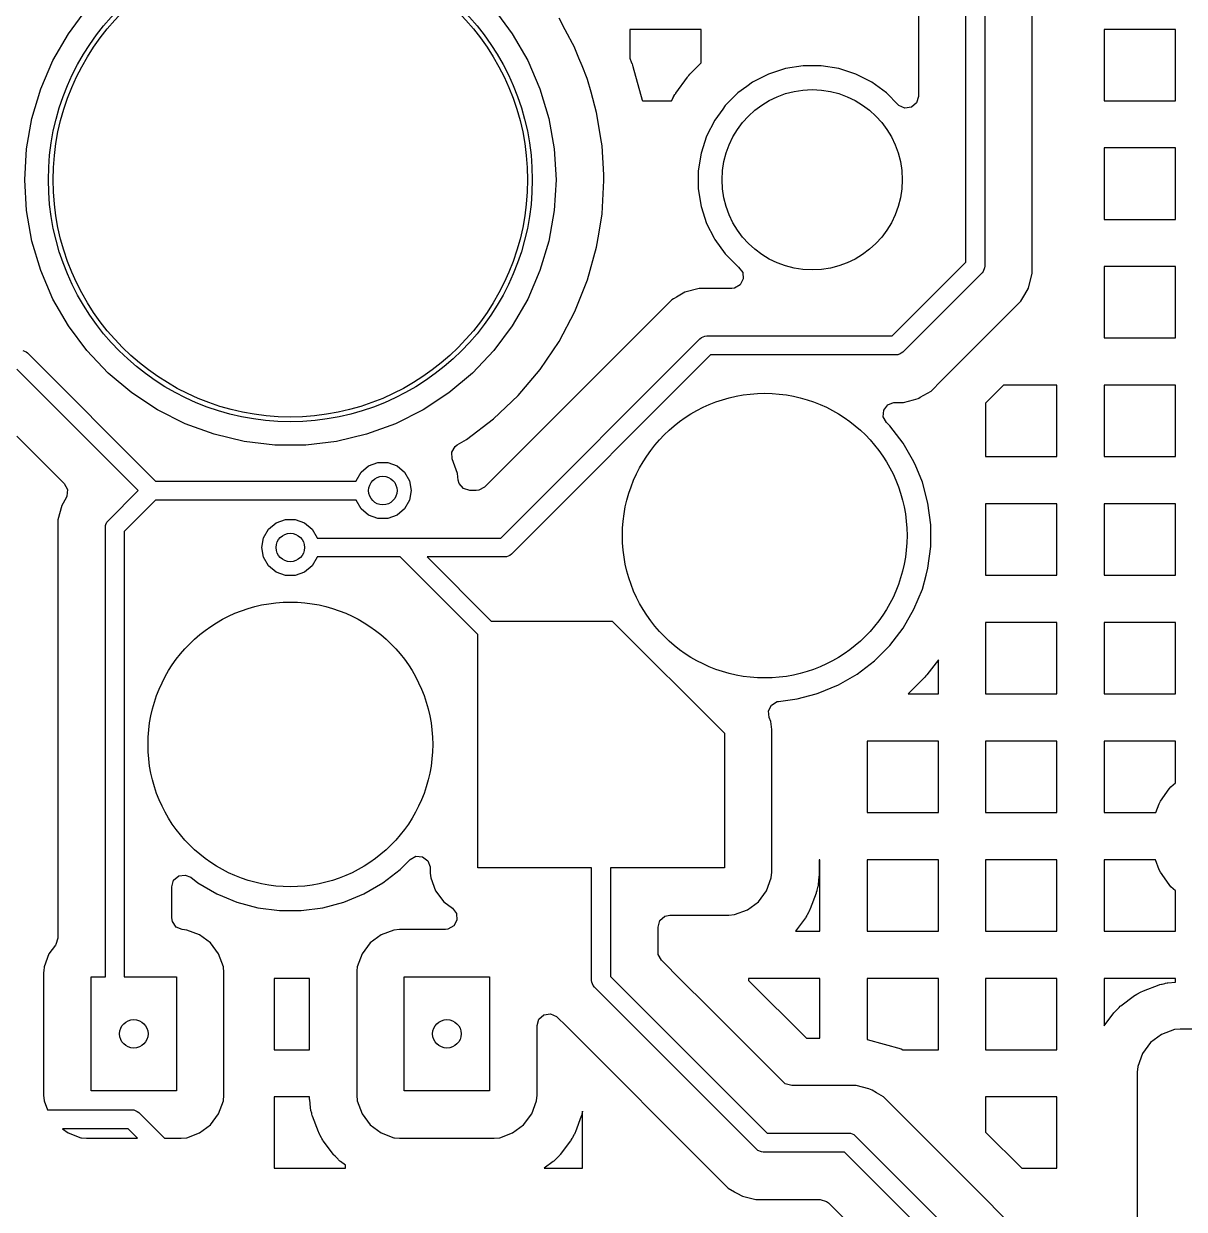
# Model space of a CAD drawing. Extents: x 2.49 to 8.57, y -5.87 to -1.87.
# Drawn here: x 5.2468 to 5.7284, y -3.354 to -2.8621 of the extents above; entities that cross this region are included whole.
import ezdxf

# ---------------------------------------------------------------- set-up
doc = ezdxf.new("R2010")
doc.units = 0
doc.header["$MEASUREMENT"] = 0
doc.layers.add('BLACK', color=7, linetype='CONTINUOUS')

msp = doc.modelspace()

# ---------------------------------------------------------------- linework, layer by layer
at = {"layer": 'BLACK', "linetype": 'CONTINUOUS'}
for p, q in [((5.6378, -2.96106), (5.6378, -2.79106)), ((5.64567, -2.79106), (5.64567, -2.96269)), ((5.61809, -2.81564), (5.61809, -2.89233)), ((5.66537, -2.89409), (5.66537, -2.83037)), ((5.26538, -2.86631), (5.27303, -2.85603)), ((5.44193, -2.85603), (5.44958, -2.86631)), ((5.47154, -2.86462), (5.46898, -2.85979)), ((5.25897, -2.87741), (5.26538, -2.86631)), ((5.44958, -2.86631), (5.45599, -2.87741)), ((5.47555, -2.87217), (5.47154, -2.86462)), ((5.52796, -2.86449), (5.49835, -2.86449)), ((5.49835, -2.86449), (5.49835, -2.87642)), ((5.52796, -2.87837), (5.52796, -2.86449)), ((5.72481, -2.86449), (5.6952, -2.86449)), ((5.6952, -2.86449), (5.6952, -2.89409)), ((5.72481, -2.89409), (5.72481, -2.86449)), ((5.47558, -2.87224), (5.47555, -2.87217)), ((5.47725, -2.87642), (5.47558, -2.87224)), ((5.47558, -2.87224), (5.47558, -2.87224)), ((5.47852, -2.87962), (5.47725, -2.87642)), ((5.49835, -2.87642), (5.49911, -2.87832)), ((5.25389, -2.88918), (5.25897, -2.87741)), ((5.45599, -2.87741), (5.46107, -2.88918)), ((5.48059, -2.88481), (5.47852, -2.87962)), ((5.49911, -2.87832), (5.49916, -2.87845)), ((5.49916, -2.87845), (5.49925, -2.87869)), ((5.49925, -2.87869), (5.49929, -2.87882)), ((5.49929, -2.87882), (5.49946, -2.87932)), ((5.49946, -2.87932), (5.49951, -2.87945)), ((5.49951, -2.87945), (5.49958, -2.8797)), ((5.49958, -2.8797), (5.49962, -2.87983)), ((5.49962, -2.87983), (5.50353, -2.89392)), ((5.52383, -2.8825), (5.52796, -2.87837)), ((5.56295, -2.88078), (5.55587, -2.88308)), ((5.5703, -2.87962), (5.56295, -2.88078)), ((5.57774, -2.87962), (5.5703, -2.87962)), ((5.5703, -2.87962), (5.5703, -2.87962)), ((5.58508, -2.88078), (5.57774, -2.87962)), ((5.57774, -2.87962), (5.57774, -2.87962)), ((5.59216, -2.88308), (5.58508, -2.88078)), ((5.4808, -2.88533), (5.48059, -2.88481)), ((5.48225, -2.89054), (5.4808, -2.88533)), ((5.4808, -2.88533), (5.4808, -2.88533)), ((5.5175, -2.8909), (5.52233, -2.88426)), ((5.52233, -2.88426), (5.52245, -2.8841)), ((5.52245, -2.8841), (5.52268, -2.8838)), ((5.52268, -2.8838), (5.52281, -2.88365)), ((5.52281, -2.88365), (5.52331, -2.88307)), ((5.52331, -2.88307), (5.52343, -2.88292)), ((5.52343, -2.88292), (5.5237, -2.88264)), ((5.5237, -2.88264), (5.52383, -2.8825)), ((5.54924, -2.88646), (5.54688, -2.88818)), ((5.55587, -2.88308), (5.54924, -2.88646)), ((5.59796, -2.88604), (5.59216, -2.88308)), ((5.59879, -2.88646), (5.59796, -2.88604)), ((5.60481, -2.89083), (5.59879, -2.88646)), ((5.25022, -2.90146), (5.25389, -2.88918)), ((5.46107, -2.88918), (5.46475, -2.90146)), ((5.48457, -2.89891), (5.48225, -2.89054)), ((5.51667, -2.8922), (5.51708, -2.89154)), ((5.51708, -2.89154), (5.51718, -2.89138)), ((5.51718, -2.89138), (5.51739, -2.89106)), ((5.51739, -2.89106), (5.5175, -2.8909)), ((5.54323, -2.89083), (5.53797, -2.89609)), ((5.54688, -2.88818), (5.54323, -2.89083)), ((5.54323, -2.89083), (5.54323, -2.89083)), ((5.54323, -2.89083), (5.54323, -2.89083)), ((5.60976, -2.89578), (5.60481, -2.89083)), ((5.60481, -2.89083), (5.60481, -2.89083)), ((5.50353, -2.89392), (5.50357, -2.89405)), ((5.50357, -2.89405), (5.50358, -2.89409)), ((5.50358, -2.89409), (5.51567, -2.89409)), ((5.51567, -2.89409), (5.5163, -2.89287)), ((5.5163, -2.89287), (5.51639, -2.8927)), ((5.51639, -2.8927), (5.51658, -2.89236)), ((5.51658, -2.89236), (5.51667, -2.8922)), ((5.53797, -2.89609), (5.53688, -2.89759)), ((5.53797, -2.89609), (5.53797, -2.89609)), ((5.53797, -2.89609), (5.53797, -2.89609)), ((5.61001, -2.89602), (5.60976, -2.89578)), ((5.61251, -2.89716), (5.61001, -2.89602)), ((5.61524, -2.89677), (5.61251, -2.89716)), ((5.61732, -2.89497), (5.61524, -2.89677)), ((5.61809, -2.89233), (5.61732, -2.89497)), ((5.66537, -2.93573), (5.66537, -2.89409)), ((5.6952, -2.89409), (5.72481, -2.89409)), ((5.24799, -2.91409), (5.25022, -2.90146)), ((5.46475, -2.90146), (5.46697, -2.91409)), ((5.48659, -2.91123), (5.48457, -2.89891)), ((5.48457, -2.89891), (5.48457, -2.89891)), ((5.48457, -2.89891), (5.48457, -2.89891)), ((5.53688, -2.89759), (5.53359, -2.90211)), ((5.53359, -2.90211), (5.53021, -2.90874)), ((5.48685, -2.91281), (5.48659, -2.91123)), ((5.53021, -2.90874), (5.52792, -2.91582)), ((5.24724, -2.92688), (5.24799, -2.91409)), ((5.46697, -2.91409), (5.46772, -2.92688)), ((5.4875, -2.92486), (5.48685, -2.91281)), ((5.52792, -2.91582), (5.52675, -2.92316)), ((5.72481, -2.9137), (5.6952, -2.9137)), ((5.6952, -2.9137), (5.6952, -2.94331)), ((5.72481, -2.94331), (5.72481, -2.9137)), ((5.48761, -2.92688), (5.4875, -2.92486)), ((5.52675, -2.92316), (5.52675, -2.9306)), ((5.24799, -2.93968), (5.24724, -2.92688)), ((5.46772, -2.92688), (5.46697, -2.93968)), ((5.48685, -2.94095), (5.4876, -2.92715)), ((5.4876, -2.92715), (5.48761, -2.92688)), ((5.48761, -2.92688), (5.48761, -2.92688)), ((5.52675, -2.9306), (5.52792, -2.93795)), ((5.66537, -2.94331), (5.66537, -2.93573)), ((5.25022, -2.95231), (5.24799, -2.93968)), ((5.46697, -2.93968), (5.46475, -2.95231)), ((5.48546, -2.94943), (5.48685, -2.94095)), ((5.48685, -2.94095), (5.48685, -2.94095)), ((5.48685, -2.94095), (5.48685, -2.94095)), ((5.52792, -2.93795), (5.53021, -2.94503)), ((5.53021, -2.94503), (5.53331, -2.9511)), ((5.66537, -2.95958), (5.66537, -2.94331)), ((5.6952, -2.94331), (5.72481, -2.94331)), ((5.48457, -2.95486), (5.48546, -2.94943)), ((5.53331, -2.9511), (5.53359, -2.95166)), ((5.25389, -2.96459), (5.25022, -2.95231)), ((5.46475, -2.95231), (5.46107, -2.96459)), ((5.4808, -2.96843), (5.48457, -2.95486)), ((5.53359, -2.95166), (5.53797, -2.95767)), ((5.53797, -2.95767), (5.54323, -2.96293)), ((5.66537, -2.96581), (5.66537, -2.95958)), ((5.25897, -2.97636), (5.25389, -2.96459)), ((5.46107, -2.96459), (5.45599, -2.97636)), ((5.54323, -2.96293), (5.5435, -2.96314)), ((5.5435, -2.96314), (5.54518, -2.96531)), ((5.54518, -2.96531), (5.54542, -2.96805)), ((5.60719, -2.99167), (5.6378, -2.96106)), ((5.64452, -2.96548), (5.6116, -2.99839)), ((5.64501, -2.96488), (5.64452, -2.96548)), ((5.64559, -2.96346), (5.64501, -2.96488)), ((5.64567, -2.96269), (5.64559, -2.96346)), ((5.66378, -2.97176), (5.66537, -2.96581)), ((5.72481, -2.96291), (5.6952, -2.96291)), ((5.6952, -2.96291), (5.6952, -2.99252)), ((5.72481, -2.99252), (5.72481, -2.96291)), ((5.47558, -2.98152), (5.4808, -2.96843)), ((5.54413, -2.97049), (5.54174, -2.97184)), ((5.54542, -2.96805), (5.54413, -2.97049)), ((5.51771, -2.97555), (5.51675, -2.9761)), ((5.52111, -2.97358), (5.51771, -2.97555)), ((5.52713, -2.97197), (5.52111, -2.97358)), ((5.52111, -2.97358), (5.52111, -2.97358)), ((5.54063, -2.97197), (5.52713, -2.97197)), ((5.52713, -2.97197), (5.52713, -2.97197)), ((5.54174, -2.97184), (5.54063, -2.97197)), ((5.66065, -2.97721), (5.66221, -2.97451)), ((5.66221, -2.97451), (5.66376, -2.97182)), ((5.66376, -2.97182), (5.66378, -2.97176)), ((5.66376, -2.97182), (5.66376, -2.97182)), ((5.66376, -2.97182), (5.66376, -2.97182)), ((5.26538, -2.98746), (5.25897, -2.97636)), ((5.51572, -2.97669), (5.43804, -3.05437)), ((5.45599, -2.97636), (5.44958, -2.98746)), ((5.51645, -2.97627), (5.51572, -2.97669)), ((5.51572, -2.97669), (5.51572, -2.97669)), ((5.51675, -2.9761), (5.51645, -2.97627)), ((5.64534, -2.99252), (5.65824, -2.97962)), ((5.65824, -2.97962), (5.66065, -2.97721)), ((5.65824, -2.97962), (5.65824, -2.97962)), ((5.65824, -2.97962), (5.65824, -2.97962)), ((5.46898, -2.99397), (5.47558, -2.98152)), ((5.27303, -2.99774), (5.26538, -2.98746)), ((5.44958, -2.98746), (5.44193, -2.99774)), ((5.44477, -3.07551), (5.52746, -2.99282)), ((5.46108, -3.00564), (5.46898, -2.99397)), ((5.52746, -2.99282), (5.52805, -2.99233)), ((5.52805, -2.99233), (5.52947, -2.99175)), ((5.52805, -2.99233), (5.52805, -2.99233)), ((5.52947, -2.99175), (5.53024, -2.99167)), ((5.53024, -2.99167), (5.60719, -2.99167)), ((5.62814, -3.00972), (5.64534, -2.99252)), ((5.6952, -2.99252), (5.72481, -2.99252)), ((5.24643, -2.99767), (5.24785, -2.99826)), ((5.24785, -2.99826), (5.24845, -2.99875)), ((5.24845, -2.99875), (5.30158, -3.05188)), ((5.28183, -3.00707), (5.27303, -2.99774)), ((5.44193, -2.99774), (5.43313, -3.00707)), ((5.53187, -2.99955), (5.44919, -3.08223)), ((5.60882, -2.99955), (5.53187, -2.99955)), ((5.60959, -2.99947), (5.60882, -2.99955)), ((5.61059, -2.99905), (5.60959, -2.99947)), ((5.61101, -2.99888), (5.61059, -2.99905)), ((5.6116, -2.99839), (5.61101, -2.99888)), ((5.29439, -3.05582), (5.24403, -3.00547)), ((5.29165, -3.01531), (5.28183, -3.00707)), ((5.43313, -3.00707), (5.42331, -3.01531)), ((5.45196, -3.01638), (5.46108, -3.00564)), ((5.62333, -3.01453), (5.62774, -3.01012)), ((5.62774, -3.01012), (5.62814, -3.00972)), ((5.62774, -3.01012), (5.62774, -3.01012)), ((5.62814, -3.00972), (5.62814, -3.00972)), ((5.61888, -3.0171), (5.62333, -3.01453)), ((5.65346, -3.01213), (5.64599, -3.0196)), ((5.6756, -3.01213), (5.65346, -3.01213)), ((5.6756, -3.04173), (5.6756, -3.01213)), ((5.72481, -3.01213), (5.6952, -3.01213)), ((5.6952, -3.01213), (5.6952, -3.04173)), ((5.72481, -3.04173), (5.72481, -3.01213)), ((5.30236, -3.02235), (5.29165, -3.01531)), ((5.42331, -3.01531), (5.4126, -3.02235)), ((5.44173, -3.02607), (5.45196, -3.01638)), ((5.60538, -3.02022), (5.60706, -3.0196)), ((5.60706, -3.0196), (5.60796, -3.01926)), ((5.60796, -3.01926), (5.60831, -3.01925)), ((5.60831, -3.01925), (5.61193, -3.01925)), ((5.61193, -3.01925), (5.61613, -3.01813)), ((5.61613, -3.01813), (5.61794, -3.01764)), ((5.61794, -3.01764), (5.6183, -3.01744)), ((5.6183, -3.01744), (5.61888, -3.0171)), ((5.64599, -3.0196), (5.64599, -3.04173)), ((5.31382, -3.0281), (5.30236, -3.02235)), ((5.4126, -3.02235), (5.40114, -3.0281)), ((5.60354, -3.02517), (5.60373, -3.02243)), ((5.60373, -3.02243), (5.60538, -3.02022)), ((5.32586, -3.03249), (5.31382, -3.0281)), ((5.40114, -3.0281), (5.3891, -3.03249)), ((5.43051, -3.03459), (5.44173, -3.02607)), ((5.60486, -3.02758), (5.60354, -3.02517)), ((5.60626, -3.02898), (5.60486, -3.02758)), ((5.61176, -3.03615), (5.60626, -3.02898)), ((5.60626, -3.02898), (5.60626, -3.02898)), ((5.24396, -3.03326), (5.26366, -3.05296)), ((5.33834, -3.03545), (5.32586, -3.03249)), ((5.3891, -3.03249), (5.37662, -3.03545)), ((5.42674, -3.03686), (5.43051, -3.03459)), ((5.35107, -3.03693), (5.33834, -3.03545)), ((5.36389, -3.03693), (5.35107, -3.03693)), ((5.37662, -3.03545), (5.36389, -3.03693)), ((5.42451, -3.03991), (5.42588, -3.03752)), ((5.42588, -3.03752), (5.42674, -3.03686)), ((5.61627, -3.04397), (5.61176, -3.03615)), ((5.61176, -3.03615), (5.61176, -3.03615)), ((5.61176, -3.03615), (5.61176, -3.03615)), ((5.38996, -3.04559), (5.39382, -3.04419)), ((5.39382, -3.04419), (5.39792, -3.04419)), ((5.39792, -3.04419), (5.40177, -3.04559)), ((5.42465, -3.04266), (5.42451, -3.03991)), ((5.42679, -3.04876), (5.42465, -3.04266)), ((5.61627, -3.04398), (5.61627, -3.04397)), ((5.61627, -3.04397), (5.61627, -3.04397)), ((5.6167, -3.04501), (5.61627, -3.04398)), ((5.64599, -3.04173), (5.6756, -3.04173)), ((5.6952, -3.04173), (5.72481, -3.04173)), ((5.38477, -3.05178), (5.38682, -3.04823)), ((5.38682, -3.04823), (5.38996, -3.04559)), ((5.40177, -3.04559), (5.40491, -3.04823)), ((5.40491, -3.04823), (5.40696, -3.05178)), ((5.42709, -3.05147), (5.42679, -3.04876)), ((5.42679, -3.04876), (5.42679, -3.04876)), ((5.61973, -3.05232), (5.6167, -3.04501)), ((5.26366, -3.05296), (5.26498, -3.05537)), ((5.30158, -3.05188), (5.31964, -3.05188)), ((5.31964, -3.05188), (5.38475, -3.05188)), ((5.38475, -3.05188), (5.38477, -3.05178)), ((5.40696, -3.05178), (5.40768, -3.05582)), ((5.4275, -3.05295), (5.42709, -3.05147)), ((5.4293, -3.05503), (5.4275, -3.05295)), ((5.43804, -3.05437), (5.43563, -3.05569)), ((5.62207, -3.06105), (5.61973, -3.05232)), ((5.26443, -3.05885), (5.26262, -3.062)), ((5.26478, -3.05812), (5.26443, -3.05885)), ((5.26498, -3.05537), (5.26478, -3.05812)), ((5.28186, -3.06835), (5.29439, -3.05582)), ((5.40768, -3.05582), (5.40696, -3.05986)), ((5.43194, -3.0558), (5.4293, -3.05503)), ((5.43459, -3.0558), (5.43194, -3.0558)), ((5.43563, -3.05569), (5.43459, -3.0558)), ((5.2626, -3.06207), (5.261, -3.06802)), ((5.26261, -3.06201), (5.2626, -3.06207)), ((5.26262, -3.062), (5.26261, -3.062)), ((5.26261, -3.062), (5.26261, -3.06201)), ((5.30158, -3.05976), (5.28858, -3.07276)), ((5.31964, -3.05976), (5.30158, -3.05976)), ((5.38475, -3.05976), (5.31964, -3.05976)), ((5.38477, -3.05986), (5.38475, -3.05976)), ((5.38682, -3.06341), (5.38477, -3.05986)), ((5.38996, -3.06605), (5.38682, -3.06341)), ((5.40491, -3.06341), (5.40177, -3.06605)), ((5.40696, -3.05986), (5.40491, -3.06341)), ((5.62325, -3.07), (5.62207, -3.06105)), ((5.6756, -3.06134), (5.64599, -3.06134)), ((5.64599, -3.06134), (5.64599, -3.09095)), ((5.6756, -3.09095), (5.6756, -3.06134)), ((5.72481, -3.06134), (5.6952, -3.06134)), ((5.6952, -3.06134), (5.6952, -3.09095)), ((5.72481, -3.09095), (5.72481, -3.06134)), ((5.261, -3.06802), (5.261, -3.06802)), ((5.261, -3.06802), (5.261, -3.07124)), ((5.28096, -3.06995), (5.28137, -3.06894)), ((5.28137, -3.06894), (5.28186, -3.06835)), ((5.35157, -3.06921), (5.35543, -3.06781)), ((5.35543, -3.06781), (5.35953, -3.06781)), ((5.35953, -3.06781), (5.36339, -3.06921)), ((5.39382, -3.06745), (5.38996, -3.06605)), ((5.39792, -3.06745), (5.39382, -3.06745)), ((5.40177, -3.06605), (5.39792, -3.06745)), ((5.261, -3.07124), (5.261, -3.07124)), ((5.261, -3.07124), (5.261, -3.24152)), ((5.28071, -3.07113), (5.28078, -3.07036)), ((5.28071, -3.25759), (5.28071, -3.07113)), ((5.28078, -3.07036), (5.28096, -3.06995)), ((5.28858, -3.07276), (5.28858, -3.25759)), ((5.34638, -3.0754), (5.34843, -3.07185)), ((5.34843, -3.07185), (5.35157, -3.06921)), ((5.36339, -3.06921), (5.36653, -3.07185)), ((5.36653, -3.07185), (5.36858, -3.0754)), ((5.62325, -3.07904), (5.62325, -3.07)), ((5.34567, -3.07944), (5.34638, -3.0754)), ((5.36858, -3.0754), (5.3686, -3.07551)), ((5.3686, -3.07551), (5.40472, -3.07551)), ((5.40472, -3.07551), (5.44477, -3.07551)), ((5.62207, -3.088), (5.62325, -3.07904)), ((5.34638, -3.08348), (5.34567, -3.07944)), ((5.34843, -3.08703), (5.34638, -3.08348)), ((5.36858, -3.08348), (5.36653, -3.08703)), ((5.3686, -3.08338), (5.36858, -3.08348)), ((5.40309, -3.08338), (5.3686, -3.08338)), ((5.43524, -3.11552), (5.40309, -3.08338)), ((5.44641, -3.08338), (5.41423, -3.08338)), ((5.41423, -3.08338), (5.4408, -3.10995)), ((5.44717, -3.0833), (5.44641, -3.08338)), ((5.44859, -3.08272), (5.44717, -3.0833)), ((5.44919, -3.08223), (5.44859, -3.08272)), ((5.44859, -3.08272), (5.44859, -3.08272)), ((5.35157, -3.08967), (5.34843, -3.08703)), ((5.36653, -3.08703), (5.36339, -3.08967)), ((5.62128, -3.09095), (5.62207, -3.088)), ((5.35543, -3.09107), (5.35157, -3.08967)), ((5.35953, -3.09107), (5.35543, -3.09107)), ((5.36339, -3.08967), (5.35953, -3.09107)), ((5.61973, -3.09672), (5.62128, -3.09095)), ((5.64599, -3.09095), (5.6756, -3.09095)), ((5.6952, -3.09095), (5.72481, -3.09095)), ((5.61627, -3.10507), (5.61973, -3.09672)), ((5.61176, -3.11289), (5.61627, -3.10507)), ((5.4408, -3.10995), (5.49102, -3.10995)), ((5.49102, -3.10995), (5.5376, -3.15653)), ((5.60626, -3.12006), (5.61176, -3.11289)), ((5.6756, -3.11055), (5.64599, -3.11055)), ((5.64599, -3.11055), (5.64599, -3.14016)), ((5.6756, -3.14016), (5.6756, -3.11055)), ((5.72481, -3.11055), (5.6952, -3.11055)), ((5.6952, -3.11055), (5.6952, -3.14016)), ((5.72481, -3.14016), (5.72481, -3.11055)), ((5.43524, -3.21232), (5.43524, -3.11552)), ((5.59987, -3.12645), (5.60626, -3.12006)), ((5.60626, -3.12006), (5.60626, -3.12006)), ((5.60626, -3.12006), (5.60626, -3.12006)), ((5.5927, -3.13195), (5.59987, -3.12645)), ((5.59987, -3.12645), (5.59987, -3.12645)), ((5.59987, -3.12645), (5.59987, -3.12645)), ((5.62638, -3.12604), (5.62162, -3.13225)), ((5.62638, -3.14016), (5.62638, -3.12604)), ((5.58488, -3.13646), (5.5927, -3.13195)), ((5.62121, -3.13274), (5.62079, -3.13323)), ((5.62131, -3.13262), (5.62121, -3.13274)), ((5.62152, -3.13237), (5.62131, -3.13262)), ((5.62162, -3.13225), (5.62152, -3.13237)), ((5.57653, -3.13992), (5.58488, -3.13646)), ((5.62035, -3.1337), (5.61389, -3.14016)), ((5.62046, -3.13358), (5.62035, -3.1337)), ((5.62068, -3.13335), (5.62046, -3.13358)), ((5.62079, -3.13323), (5.62068, -3.13335)), ((5.56009, -3.14328), (5.5678, -3.14226)), ((5.5678, -3.14226), (5.57565, -3.14016)), ((5.57565, -3.14016), (5.57653, -3.13992)), ((5.61389, -3.14016), (5.62638, -3.14016)), ((5.64599, -3.14016), (5.6756, -3.14016)), ((5.6952, -3.14016), (5.72481, -3.14016)), ((5.55592, -3.14725), (5.55715, -3.14479)), ((5.55622, -3.14998), (5.55592, -3.14725)), ((5.55715, -3.14479), (5.55952, -3.14339)), ((5.55952, -3.14339), (5.56009, -3.14328)), ((5.55689, -3.15161), (5.55622, -3.14998)), ((5.5573, -3.15492), (5.55689, -3.15161)), ((5.5376, -3.15653), (5.5376, -3.21232)), ((5.5573, -3.18937), (5.5573, -3.15492)), ((5.62638, -3.15976), (5.59678, -3.15976)), ((5.59678, -3.15976), (5.59678, -3.18937)), ((5.62638, -3.18937), (5.62638, -3.15976)), ((5.6756, -3.15976), (5.64599, -3.15976)), ((5.64599, -3.15976), (5.64599, -3.18937)), ((5.6756, -3.18937), (5.6756, -3.15976)), ((5.72481, -3.15976), (5.6952, -3.15976)), ((5.6952, -3.15976), (5.6952, -3.18937)), ((5.72481, -3.16898), (5.72481, -3.15976)), ((5.72481, -3.17701), (5.72481, -3.16898)), ((5.7229, -3.1787), (5.72481, -3.17701)), ((5.71859, -3.1847), (5.72212, -3.17958)), ((5.72212, -3.17958), (5.7229, -3.1787)), ((5.71667, -3.18937), (5.71804, -3.18574)), ((5.71804, -3.18574), (5.71859, -3.1847)), ((5.5573, -3.2142), (5.5573, -3.18937)), ((5.59678, -3.18937), (5.62638, -3.18937)), ((5.64599, -3.18937), (5.6756, -3.18937)), ((5.6952, -3.18937), (5.71667, -3.18937)), ((5.40302, -3.21306), (5.4072, -3.20888)), ((5.4072, -3.20888), (5.40961, -3.20756)), ((5.40961, -3.20756), (5.41236, -3.20776)), ((5.41236, -3.20776), (5.41456, -3.20941)), ((5.41456, -3.20941), (5.41552, -3.21199)), ((5.57717, -3.20898), (5.57691, -3.20898)), ((5.57691, -3.20898), (5.57691, -3.21446)), ((5.57717, -3.23858), (5.57717, -3.20898)), ((5.62638, -3.20898), (5.59678, -3.20898)), ((5.59678, -3.20898), (5.59678, -3.23858)), ((5.62638, -3.23858), (5.62638, -3.20898)), ((5.6756, -3.20898), (5.64599, -3.20898)), ((5.64599, -3.20898), (5.64599, -3.23858)), ((5.6756, -3.23858), (5.6756, -3.20898)), ((5.71646, -3.20898), (5.6952, -3.20898)), ((5.6952, -3.20898), (5.6952, -3.23858)), ((5.71804, -3.21316), (5.71646, -3.20898)), ((5.30906, -3.21752), (5.31114, -3.21572)), ((5.31114, -3.21572), (5.31386, -3.21532)), ((5.31386, -3.21532), (5.31614, -3.21628)), ((5.31614, -3.21628), (5.31911, -3.21856)), ((5.39585, -3.21856), (5.40302, -3.21306)), ((5.41552, -3.21199), (5.41553, -3.21233)), ((5.41553, -3.21233), (5.41553, -3.2142)), ((5.41553, -3.2142), (5.41553, -3.2142)), ((5.41553, -3.2142), (5.41556, -3.21451)), ((5.41556, -3.21451), (5.41578, -3.21655)), ((5.41578, -3.21655), (5.41776, -3.22186)), ((5.48248, -3.21232), (5.43524, -3.21232)), ((5.48248, -3.25903), (5.48248, -3.21232)), ((5.5376, -3.21232), (5.49035, -3.21232)), ((5.49035, -3.21232), (5.49035, -3.2574)), ((5.55507, -3.22186), (5.55705, -3.21655)), ((5.55705, -3.21655), (5.5573, -3.2142)), ((5.57683, -3.21604), (5.57648, -3.21925)), ((5.57684, -3.21591), (5.57683, -3.21604)), ((5.57686, -3.21564), (5.57684, -3.21591)), ((5.57687, -3.21551), (5.57686, -3.21564)), ((5.5769, -3.21499), (5.57687, -3.21551)), ((5.57691, -3.2146), (5.5769, -3.21486)), ((5.5769, -3.21486), (5.5769, -3.21499)), ((5.57691, -3.21446), (5.57691, -3.2146)), ((5.71859, -3.2142), (5.71804, -3.21316)), ((5.72212, -3.21932), (5.71859, -3.2142)), ((5.30829, -3.22016), (5.30906, -3.21752)), ((5.30829, -3.23309), (5.30829, -3.22016)), ((5.31911, -3.21856), (5.32693, -3.22308)), ((5.38803, -3.22308), (5.39585, -3.21856)), ((5.57599, -3.22165), (5.57591, -3.22195)), ((5.57627, -3.22046), (5.57599, -3.22165)), ((5.57633, -3.22016), (5.57627, -3.22046)), ((5.57644, -3.21956), (5.57633, -3.22016)), ((5.57648, -3.21925), (5.57644, -3.21956)), ((5.7229, -3.2202), (5.72212, -3.21932)), ((5.72481, -3.22189), (5.7229, -3.2202)), ((5.32693, -3.22308), (5.32693, -3.22308)), ((5.32693, -3.22308), (5.32693, -3.22308)), ((5.32693, -3.22308), (5.32934, -3.22407)), ((5.32934, -3.22407), (5.33528, -3.22654)), ((5.33528, -3.22654), (5.34401, -3.22887)), ((5.37095, -3.22887), (5.37968, -3.22654)), ((5.37968, -3.22654), (5.38803, -3.22308)), ((5.41776, -3.22186), (5.41776, -3.22186)), ((5.41776, -3.22186), (5.42116, -3.22639)), ((5.42116, -3.22639), (5.42116, -3.22639)), ((5.42116, -3.22639), (5.42477, -3.2291)), ((5.54714, -3.22979), (5.55168, -3.22639)), ((5.55168, -3.22639), (5.55507, -3.22186)), ((5.57564, -3.22283), (5.5732, -3.22937)), ((5.57573, -3.22254), (5.57564, -3.22283)), ((5.57591, -3.22195), (5.57573, -3.22254)), ((5.72481, -3.22992), (5.72481, -3.22189)), ((5.34401, -3.22887), (5.35296, -3.23005)), ((5.35296, -3.23005), (5.35296, -3.23005)), ((5.35296, -3.23005), (5.362, -3.23005)), ((5.362, -3.23005), (5.37095, -3.22887)), ((5.362, -3.23005), (5.362, -3.23005)), ((5.42477, -3.2291), (5.42642, -3.2313)), ((5.42642, -3.2313), (5.42662, -3.23404)), ((5.54183, -3.23177), (5.54714, -3.22979)), ((5.57261, -3.23064), (5.57194, -3.23187)), ((5.57277, -3.23033), (5.57261, -3.23064)), ((5.57306, -3.22969), (5.57277, -3.23033)), ((5.5732, -3.22937), (5.57306, -3.22969)), ((5.72481, -3.23858), (5.72481, -3.22992)), ((5.30854, -3.23463), (5.30829, -3.23309)), ((5.31011, -3.23689), (5.30854, -3.23463)), ((5.42662, -3.23404), (5.4253, -3.23646)), ((5.51006, -3.2369), (5.51083, -3.23426)), ((5.51083, -3.23426), (5.51291, -3.23246)), ((5.51291, -3.23246), (5.51494, -3.23202)), ((5.51494, -3.23202), (5.53948, -3.23202)), ((5.53948, -3.23202), (5.54183, -3.23177)), ((5.53948, -3.23202), (5.53948, -3.23202)), ((5.57119, -3.23305), (5.56704, -3.23858)), ((5.57139, -3.23276), (5.57119, -3.23305)), ((5.57177, -3.23217), (5.57139, -3.23276)), ((5.57194, -3.23187), (5.57177, -3.23217)), ((5.31265, -3.23794), (5.31011, -3.23689)), ((5.31447, -3.23814), (5.31265, -3.23794)), ((5.31978, -3.24012), (5.31447, -3.23814)), ((5.32431, -3.24352), (5.31978, -3.24012)), ((5.31978, -3.24012), (5.31978, -3.24012)), ((5.39518, -3.24012), (5.39065, -3.24352)), ((5.40049, -3.23814), (5.39518, -3.24012)), ((5.39518, -3.24012), (5.39518, -3.24012)), ((5.40284, -3.23789), (5.40049, -3.23814)), ((5.42185, -3.23789), (5.40284, -3.23789)), ((5.40284, -3.23789), (5.40284, -3.23789)), ((5.42288, -3.23778), (5.42185, -3.23789)), ((5.4253, -3.23646), (5.42288, -3.23778)), ((5.51006, -3.23858), (5.51006, -3.2369)), ((5.51006, -3.24722), (5.51006, -3.23858)), ((5.56704, -3.23858), (5.57717, -3.23858)), ((5.59678, -3.23858), (5.62638, -3.23858)), ((5.64599, -3.23858), (5.6756, -3.23858)), ((5.6952, -3.23858), (5.72481, -3.23858)), ((5.26003, -3.24445), (5.25733, -3.24805)), ((5.26023, -3.24416), (5.26003, -3.24445)), ((5.261, -3.24152), (5.26023, -3.24416)), ((5.32771, -3.24805), (5.32431, -3.24352)), ((5.32431, -3.24352), (5.32431, -3.24352)), ((5.39065, -3.24352), (5.38725, -3.24805)), ((5.39065, -3.24352), (5.39065, -3.24352)), ((5.25733, -3.24805), (5.25535, -3.25336)), ((5.25733, -3.24805), (5.25733, -3.24805)), ((5.32969, -3.25336), (5.32771, -3.24805)), ((5.32771, -3.24805), (5.32771, -3.24805)), ((5.38725, -3.24805), (5.38527, -3.25336)), ((5.38725, -3.24805), (5.38725, -3.24805)), ((5.51017, -3.24826), (5.51006, -3.24722)), ((5.51149, -3.25067), (5.51017, -3.24826)), ((5.51984, -3.25902), (5.51149, -3.25067)), ((5.25517, -3.25501), (5.2551, -3.25571)), ((5.2551, -3.25571), (5.2551, -3.25571)), ((5.2551, -3.25571), (5.2551, -3.30672)), ((5.25535, -3.25336), (5.25517, -3.25501)), ((5.3297, -3.25348), (5.32969, -3.25336)), ((5.32994, -3.25571), (5.3297, -3.25348)), ((5.32994, -3.2878), (5.32994, -3.25571)), ((5.3851, -3.25501), (5.38502, -3.25571)), ((5.38502, -3.25571), (5.38502, -3.25571)), ((5.38502, -3.25571), (5.38502, -3.30672)), ((5.38527, -3.25336), (5.3851, -3.25501)), ((5.2748, -3.30484), (5.2748, -3.25759)), ((5.2748, -3.25759), (5.28071, -3.25759)), ((5.28858, -3.25759), (5.31024, -3.25759)), ((5.31024, -3.25759), (5.31024, -3.30484)), ((5.36541, -3.25819), (5.35071, -3.25819)), ((5.35071, -3.25819), (5.35071, -3.2878)), ((5.36541, -3.2878), (5.36541, -3.25819)), ((5.40472, -3.30484), (5.40472, -3.25759)), ((5.40472, -3.25759), (5.44016, -3.25759)), ((5.44016, -3.25759), (5.44016, -3.30484)), ((5.48256, -3.2598), (5.48248, -3.25903)), ((5.48314, -3.26122), (5.48256, -3.2598)), ((5.49035, -3.2574), (5.55533, -3.32238)), ((5.53061, -3.26979), (5.51984, -3.25902)), ((5.57717, -3.25819), (5.54757, -3.25819)), ((5.54757, -3.25819), (5.54757, -3.25902)), ((5.54757, -3.25902), (5.57161, -3.28307)), ((5.57717, -3.28307), (5.57717, -3.25819)), ((5.62638, -3.25819), (5.59678, -3.25819)), ((5.59678, -3.25819), (5.59678, -3.28359)), ((5.62638, -3.2878), (5.62638, -3.25819)), ((5.6756, -3.25819), (5.64599, -3.25819)), ((5.64599, -3.25819), (5.64599, -3.2878)), ((5.6756, -3.27787), (5.6756, -3.25819)), ((5.72481, -3.25819), (5.6952, -3.25819)), ((5.6952, -3.25819), (5.6952, -3.27787)), ((5.71149, -3.26333), (5.71803, -3.26089)), ((5.71803, -3.26089), (5.71832, -3.2608)), ((5.71832, -3.2608), (5.71891, -3.26062)), ((5.71891, -3.26062), (5.71921, -3.26054)), ((5.71921, -3.26054), (5.7204, -3.26026)), ((5.7204, -3.26026), (5.7207, -3.2602)), ((5.7207, -3.2602), (5.7213, -3.26009)), ((5.7213, -3.26009), (5.72161, -3.26005)), ((5.72161, -3.26005), (5.72481, -3.25971)), ((5.72481, -3.25971), (5.72481, -3.25819)), ((5.48363, -3.26182), (5.48314, -3.26122)), ((5.55092, -3.3291), (5.48363, -3.26182)), ((5.70216, -3.26958), (5.70781, -3.26534)), ((5.70781, -3.26534), (5.7081, -3.26514)), ((5.7081, -3.26514), (5.70869, -3.26476)), ((5.70869, -3.26476), (5.70899, -3.26459)), ((5.70899, -3.26459), (5.71022, -3.26391)), ((5.71022, -3.26391), (5.71053, -3.26376)), ((5.71053, -3.26376), (5.71117, -3.26347)), ((5.71117, -3.26347), (5.71149, -3.26333)), ((5.54441, -3.28359), (5.53061, -3.26979)), ((5.70011, -3.27149), (5.7011, -3.2705)), ((5.7011, -3.2705), (5.70135, -3.27026)), ((5.70135, -3.27026), (5.70188, -3.2698)), ((5.70188, -3.2698), (5.70216, -3.26958)), ((5.45986, -3.2777), (5.46064, -3.27506)), ((5.46064, -3.27506), (5.46272, -3.27326)), ((5.46272, -3.27326), (5.46544, -3.27287)), ((5.46544, -3.27287), (5.46794, -3.27401)), ((5.46794, -3.27401), (5.4682, -3.27425)), ((5.4682, -3.27425), (5.4719, -3.27795)), ((5.6952, -3.27787), (5.69919, -3.27254)), ((5.69919, -3.27254), (5.69941, -3.27227)), ((5.69941, -3.27227), (5.69987, -3.27174)), ((5.69987, -3.27174), (5.70011, -3.27149)), ((5.45986, -3.30672), (5.45986, -3.2777)), ((5.4719, -3.27795), (5.53461, -3.34066)), ((5.6756, -3.2878), (5.6756, -3.27787)), ((5.72431, -3.27948), (5.719, -3.28146)), ((5.72666, -3.27923), (5.72431, -3.27948)), ((5.8096, -3.27923), (5.72666, -3.27923)), ((5.72666, -3.27923), (5.72666, -3.27923)), ((5.55674, -3.29592), (5.54441, -3.28359)), ((5.57161, -3.28307), (5.57717, -3.28307)), ((5.59678, -3.28359), (5.6109, -3.28738)), ((5.71447, -3.28485), (5.71107, -3.28939)), ((5.719, -3.28146), (5.71447, -3.28485)), ((5.71447, -3.28485), (5.71447, -3.28485)), ((5.719, -3.28146), (5.719, -3.28146)), ((5.32994, -3.30672), (5.32994, -3.2878)), ((5.35071, -3.2878), (5.36541, -3.2878)), ((5.6109, -3.28738), (5.61159, -3.2878)), ((5.61159, -3.2878), (5.62638, -3.2878)), ((5.64599, -3.2878), (5.6756, -3.2878)), ((5.71107, -3.28939), (5.70909, -3.2947)), ((5.71107, -3.28939), (5.71107, -3.28939)), ((5.70909, -3.2947), (5.70884, -3.29705)), ((5.56206, -3.30125), (5.55674, -3.29592)), ((5.70884, -3.29705), (5.70884, -3.29705)), ((5.70884, -3.29705), (5.70884, -3.40318)), ((5.31024, -3.30484), (5.2748, -3.30484)), ((5.44016, -3.30484), (5.40472, -3.30484)), ((5.56288, -3.3019), (5.56206, -3.30125)), ((5.56551, -3.30268), (5.56288, -3.3019)), ((5.58582, -3.30268), (5.56551, -3.30268)), ((5.58602, -3.30268), (5.58582, -3.30268)), ((5.58582, -3.30268), (5.58582, -3.30268)), ((5.59225, -3.30268), (5.58602, -3.30268)), ((5.59749, -3.30408), (5.59225, -3.30268)), ((5.59826, -3.30429), (5.59749, -3.30408)), ((5.59888, -3.30465), (5.59826, -3.30429)), ((5.59826, -3.30429), (5.59826, -3.30429)), ((5.60076, -3.30573), (5.59888, -3.30465)), ((5.2551, -3.30672), (5.2551, -3.30672)), ((5.2551, -3.30672), (5.25535, -3.30907)), ((5.25535, -3.30907), (5.25671, -3.31271)), ((5.32771, -3.31438), (5.32969, -3.30907)), ((5.32969, -3.30907), (5.32994, -3.30672)), ((5.36542, -3.3074), (5.35071, -3.3074)), ((5.35071, -3.3074), (5.35071, -3.33701)), ((5.36543, -3.30751), (5.36542, -3.3074)), ((5.36546, -3.30803), (5.36543, -3.30751)), ((5.36546, -3.30816), (5.36546, -3.30803)), ((5.36549, -3.30843), (5.36546, -3.30816)), ((5.3655, -3.30856), (5.36549, -3.30843)), ((5.36584, -3.31177), (5.3655, -3.30856)), ((5.38502, -3.30672), (5.38502, -3.30672)), ((5.38502, -3.30672), (5.38527, -3.30907)), ((5.38527, -3.30907), (5.38725, -3.31438)), ((5.45763, -3.31438), (5.45961, -3.30907)), ((5.45961, -3.30907), (5.45986, -3.30672)), ((5.60365, -3.3074), (5.60076, -3.30573)), ((5.60076, -3.30573), (5.60076, -3.30573)), ((5.60712, -3.31087), (5.60365, -3.3074)), ((5.6756, -3.3074), (5.64599, -3.3074)), ((5.64599, -3.3074), (5.64599, -3.32201)), ((5.6756, -3.33701), (5.6756, -3.3074)), ((5.25671, -3.31271), (5.29177, -3.31271)), ((5.29177, -3.31271), (5.29253, -3.31279)), ((5.29253, -3.31279), (5.29395, -3.31337)), ((5.29395, -3.31337), (5.29455, -3.31386)), ((5.29455, -3.31386), (5.30523, -3.32454)), ((5.32431, -3.31891), (5.32771, -3.31438)), ((5.36589, -3.31208), (5.36584, -3.31177)), ((5.36599, -3.31268), (5.36589, -3.31208)), ((5.36605, -3.31298), (5.36599, -3.31268)), ((5.36633, -3.31417), (5.36605, -3.31298)), ((5.36641, -3.31447), (5.36633, -3.31417)), ((5.36659, -3.31506), (5.36641, -3.31447)), ((5.36669, -3.31535), (5.36659, -3.31506)), ((5.38725, -3.31438), (5.38725, -3.31438)), ((5.38725, -3.31438), (5.39065, -3.31891)), ((5.45423, -3.31891), (5.45763, -3.31438)), ((5.47829, -3.31506), (5.47819, -3.31535)), ((5.47847, -3.31447), (5.47829, -3.31506)), ((5.47855, -3.31417), (5.47847, -3.31447)), ((5.47875, -3.31334), (5.47855, -3.31417)), ((5.47875, -3.33701), (5.47875, -3.31334)), ((5.60833, -3.31208), (5.60712, -3.31087)), ((5.61826, -3.32201), (5.60833, -3.31208)), ((5.60833, -3.31208), (5.60833, -3.31208)), ((5.31978, -3.32231), (5.32431, -3.31891)), ((5.36913, -3.32189), (5.36669, -3.31535)), ((5.39065, -3.31891), (5.39065, -3.31891)), ((5.39065, -3.31891), (5.39518, -3.32231)), ((5.4497, -3.32231), (5.45423, -3.31891)), ((5.47819, -3.31535), (5.47576, -3.32189)), ((5.26296, -3.32058), (5.26526, -3.32231)), ((5.29014, -3.32058), (5.26296, -3.32058)), ((5.26526, -3.32231), (5.26526, -3.32231)), ((5.26526, -3.32231), (5.27057, -3.32429)), ((5.27057, -3.32429), (5.27057, -3.32429)), ((5.27057, -3.32429), (5.27084, -3.32432)), ((5.27084, -3.32432), (5.27292, -3.32454)), ((5.27292, -3.32454), (5.29409, -3.32454)), ((5.29409, -3.32454), (5.29014, -3.32058)), ((5.30523, -3.32454), (5.31212, -3.32454)), ((5.31212, -3.32454), (5.31447, -3.32429)), ((5.31447, -3.32429), (5.31978, -3.32231)), ((5.36926, -3.32221), (5.36913, -3.32189)), ((5.36955, -3.32285), (5.36926, -3.32221)), ((5.36971, -3.32316), (5.36955, -3.32285)), ((5.37038, -3.32439), (5.36971, -3.32316)), ((5.37056, -3.32469), (5.37038, -3.32439)), ((5.37094, -3.32528), (5.37056, -3.32469)), ((5.39518, -3.32231), (5.39518, -3.32231)), ((5.39518, -3.32231), (5.40049, -3.32429)), ((5.40049, -3.32429), (5.40049, -3.32429)), ((5.40049, -3.32429), (5.40077, -3.32432)), ((5.40077, -3.32432), (5.40284, -3.32454)), ((5.40284, -3.32454), (5.44204, -3.32454)), ((5.44204, -3.32454), (5.44439, -3.32429)), ((5.44439, -3.32429), (5.4497, -3.32231)), ((5.47432, -3.32469), (5.47394, -3.32528)), ((5.4745, -3.32439), (5.47432, -3.32469)), ((5.47517, -3.32316), (5.4745, -3.32439)), ((5.47533, -3.32285), (5.47517, -3.32316)), ((5.47562, -3.32221), (5.47533, -3.32285)), ((5.47576, -3.32189), (5.47562, -3.32221)), ((5.55533, -3.32238), (5.58913, -3.32238)), ((5.58913, -3.32238), (5.5899, -3.32246)), ((5.5899, -3.32246), (5.59132, -3.32304)), ((5.59132, -3.32304), (5.59192, -3.32353)), ((5.59192, -3.32353), (5.64963, -3.38125)), ((5.63708, -3.34083), (5.61826, -3.32201)), ((5.64599, -3.32201), (5.66099, -3.33701)), ((5.37114, -3.32557), (5.37094, -3.32528)), ((5.37537, -3.33122), (5.37114, -3.32557)), ((5.47375, -3.32557), (5.46951, -3.33122)), ((5.47394, -3.32528), (5.47375, -3.32557)), ((5.55151, -3.32959), (5.55092, -3.3291)), ((5.55293, -3.33018), (5.55151, -3.32959)), ((5.37559, -3.3315), (5.37537, -3.33122)), ((5.37605, -3.33203), (5.37559, -3.3315)), ((5.37629, -3.33228), (5.37605, -3.33203)), ((5.37728, -3.33327), (5.37629, -3.33228)), ((5.37753, -3.33351), (5.37728, -3.33327)), ((5.37807, -3.33397), (5.37753, -3.33351)), ((5.37834, -3.33419), (5.37807, -3.33397)), ((5.38032, -3.33567), (5.37834, -3.33419)), ((5.46654, -3.33419), (5.46278, -3.33701)), ((5.46682, -3.33397), (5.46654, -3.33419)), ((5.46735, -3.33351), (5.46682, -3.33397)), ((5.4676, -3.33327), (5.46735, -3.33351)), ((5.46859, -3.33228), (5.4676, -3.33327)), ((5.46883, -3.33203), (5.46859, -3.33228)), ((5.46929, -3.3315), (5.46883, -3.33203)), ((5.46951, -3.33122), (5.46929, -3.3315)), ((5.5537, -3.33025), (5.55293, -3.33018)), ((5.5875, -3.33025), (5.5537, -3.33025)), ((5.64291, -3.38567), (5.5875, -3.33025)), ((5.35071, -3.33701), (5.38032, -3.33701)), ((5.38032, -3.33701), (5.38032, -3.33567)), ((5.46278, -3.33701), (5.47875, -3.33701)), ((5.66099, -3.33701), (5.6756, -3.33701)), ((5.53461, -3.34066), (5.53461, -3.34066)), ((5.53461, -3.34066), (5.53478, -3.34083)), ((5.53478, -3.34083), (5.53478, -3.34083)), ((5.53478, -3.34083), (5.53918, -3.34524)), ((5.66577, -3.36952), (5.63708, -3.34083)), ((5.53918, -3.34524), (5.54177, -3.34673)), ((5.54177, -3.34673), (5.54198, -3.34685)), ((5.54198, -3.34685), (5.54198, -3.34685)), ((5.54198, -3.34685), (5.54327, -3.34759)), ((5.54327, -3.34759), (5.54457, -3.34835)), ((5.54457, -3.34835), (5.54457, -3.34835)), ((5.54457, -3.34835), (5.54457, -3.34835)), ((5.54457, -3.34835), (5.54516, -3.34851)), ((5.54516, -3.34851), (5.54516, -3.34851)), ((5.54516, -3.34851), (5.54516, -3.34851)), ((5.54516, -3.34851), (5.55059, -3.34996)), ((5.55059, -3.34996), (5.55059, -3.34996)), ((5.55059, -3.34996), (5.55728, -3.34996)), ((5.55728, -3.34996), (5.55728, -3.34996)), ((5.55728, -3.34996), (5.57732, -3.34996)), ((5.57732, -3.34996), (5.57996, -3.35073)), ((5.57996, -3.35073), (5.58077, -3.35139)), ((5.58077, -3.35139), (5.62178, -3.3924))]:
    msp.add_line(p, q, dxfattribs=at)
at = {"layer": 'BLACK'}
for centre, radius in [((5.35748, -2.92688), 0.10039), ((5.35748, -2.92688), 0.09843), ((5.57402, -2.92688), 0.0374), ((5.55433, -3.07452), 0.05906), ((5.39587, -3.05582), 0.00591), ((5.35748, -3.07944), 0.00591), ((5.35748, -3.16114), 0.05906), ((5.29252, -3.28121), 0.00591), ((5.42244, -3.28121), 0.00591)]:
    msp.add_circle(centre, radius, dxfattribs=at)

doc.saveas('drawing.dxf')
